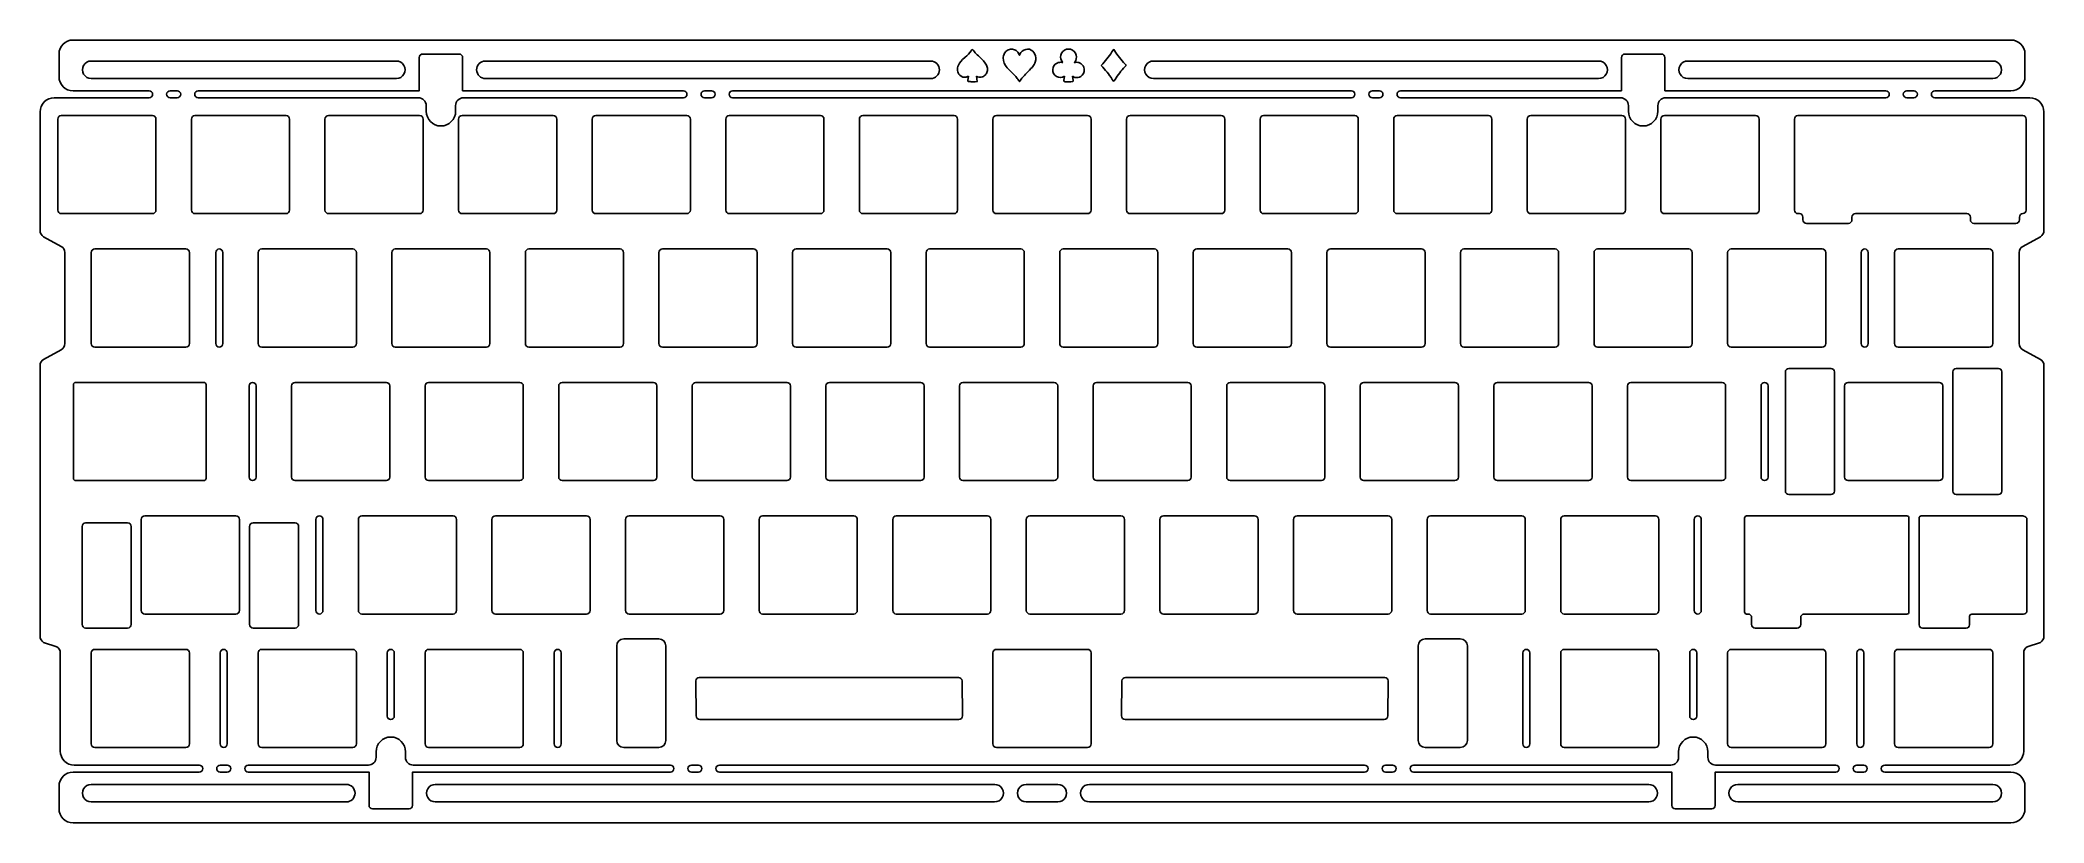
# Model space of a CAD drawing. Header units: millimetres. Extents: x 0 to 286, y -106 to 5.
import ezdxf

# ---------------------------------------------------------------- set-up
doc = ezdxf.new("R2010")
doc.units = ezdxf.units.MM
doc.header["$MEASUREMENT"] = 0

msp = doc.modelspace()

# ---------------------------------------------------------------- linework, layer by layer
for p, q in [((63.5, 2.48), (127, 2.48)), ((132.38, 0.33), (132.28, -0.31)), ((133.53, 0.32), (133.65, -0.42)), ((146.09, 0.3), (146.01, -0.32)), ((147.24, 0.3), (147.33, -0.31)), ((147.54, 2.32), (147.48, 2.24)), ((147.48, 2.24), (147.61, 2.27)), ((151.31, 1.85), (151.54, 2.1)), ((151.54, 1.6), (151.31, 1.85)), ((158.76, 2.48), (222.25, 2.48)), ((63.51, -0.02), (127, -0.02)), ((158.76, -0.02), (222.25, -0.02)), ((4.76, -57.1), (4.76, -43.7)), ((5.06, -43.4), (23.37, -43.4)), ((23.67, -43.7), (23.67, -57.1)), ((23.37, -57.4), (5.06, -57.4)), ((243.06, -76.15), (243.06, -62.75)), ((243.36, -62.45), (266.21, -62.45)), ((266.51, -62.75), (266.51, -76.15)), ((267.95, -77.98), (267.95, -62.74)), ((268.25, -62.44), (282.83, -62.44)), ((282.83, -62.44), (282.83, -62.48)), ((283.33, -62.98), (283.33, -75.98)), ((243.48, -76.45), (243.36, -76.45)), ((243.57, -76.45), (243.48, -76.45)), ((244.07, -77.95), (244.07, -76.95)), ((251.07, -76.95), (251.07, -77.95)), ((266.21, -76.45), (251.57, -76.45)), ((275.15, -76.78), (275.15, -77.98)), ((282.83, -76.48), (275.45, -76.48)), ((83.23, -80), (88.23, -80)), ((197.53, -80), (202.53, -80)), ((244.07, -77.95), (244.07, -77.95)), ((250.57, -78.45), (244.57, -78.45)), ((274.65, -78.48), (268.45, -78.48)), ((82.23, -94.5), (82.23, -81)), ((89.23, -81), (89.23, -94.5)), ((196.53, -94.5), (196.53, -81)), ((203.53, -81), (203.53, -94.5)), ((82.23, -94.5), (82.23, -94.5)), ((88.23, -95.5), (83.23, -95.5)), ((89.23, -94.5), (89.23, -94.5)), ((196.53, -94.5), (196.53, -94.5)), ((202.53, -95.5), (197.53, -95.5)), ((203.53, -94.5), (203.53, -94.5))]:
    msp.add_line(p, q)
for points in [[(263.06, -98.03), (280.87, -98.02, 0.414214), (282.87, -96.02), (282.87, -82, -0.267949), (283.37, -81.13), (285.25, -80.5, 0.267949), (285.75, -79.64), (285.75, -40.96, 0.267949), (285.25, -40.1), (282.73, -38.72, -0.267949), (282.23, -37.85), (282.23, -24.85, -0.267949), (282.73, -23.98), (285.25, -22.6, 0.267949), (285.75, -21.74), (285.75, -4.77, 0.414214), (283.75, -2.77), (270.2, -2.77, -1), (270.2, -1.77), (281.05, -1.77, 0.414214), (283.05, 0.23), (283.05, 3.48, 0.414214), (281.05, 5.48), (4.7, 5.48, 0.414214), (2.7, 3.48), (2.7, 0.23, 0.414214), (4.7, -1.77), (15.55, -1.77, -1), (15.55, -2.77), (2, -2.77, 0.414214), (0, -4.77), (0, -21.74, 0.267949), (0.5, -22.6), (3.03, -23.98, -0.267949), (3.53, -24.85), (3.53, -37.85, -0.267949), (3.03, -38.72), (0.5, -40.1, 0.267949), (0, -40.96), (0, -79.64, 0.267949), (0.5, -80.5), (2.38, -81.13, -0.267949), (2.88, -82), (2.88, -96.02, 0.414214), (4.88, -98.02), (22.69, -98.02, -1), (22.69, -99.02), (4.7, -99.02, 0.414214), (2.7, -101.02), (2.7, -104.27, 0.414214), (4.7, -106.27), (281.05, -106.27, 0.414214), (283.05, -104.27), (283.05, -101.02, 0.414214), (281.05, -99.02), (263.05, -99.03)], [(91.75, -2.77), (60.36, -2.77, 0.414214), (59.26, -3.87), (59.26, -4.69, -1), (55.06, -4.69), (55.06, -3.87, 0.414214), (53.96, -2.77), (22.55, -2.77, -1), (22.55, -1.77), (54.06, -1.77), (54.06, 2.98, -0.414214), (54.56, 3.48), (59.76, 3.48, -0.414214), (60.26, 2.98), (60.26, -1.77), (91.75, -1.77)], [(194, -1.77), (225.5, -1.77), (225.5, 2.98, -0.414214), (226, 3.48), (231.2, 3.48, -0.414214), (231.7, 2.98), (231.7, -1.77), (263.2, -1.77, -1), (263.2, -2.77), (231.8, -2.77, 0.414214), (230.7, -3.87), (230.7, -4.69, -1), (226.5, -4.69), (226.5, -3.87, 0.414214), (225.4, -2.77), (194, -2.77)], [(63.51, -0.02, -0.999783), (63.5, 2.48)], [(127, -0.02, 0.999783), (127, 2.48)], [(158.76, 2.48, 1.000217), (158.76, -0.02)], [(222.25, 2.48, -1.000217), (222.25, -0.02)], [(91.75, -1.77, -1), (91.75, -2.77)], [(98.75, -1.77, 1), (98.75, -2.77)], [(187, -2.77, 1), (187, -1.77)], [(194, -2.77, -1), (194, -1.77)], [(89.88, -99.02), (53.11, -99.02), (53.11, -103.77, -0.414214), (52.61, -104.27), (47.41, -104.27, -0.414214), (46.91, -103.77), (46.91, -99.02), (29.69, -99.02, -1), (29.69, -98.02), (46.81, -98.02, 0.414214), (47.91, -96.92), (47.91, -96.11, -1), (52.11, -96.11), (52.11, -96.92, 0.414214), (53.21, -98.02), (89.88, -98.02)], [(195.87, -98.02), (232.54, -98.02, 0.414214), (233.64, -96.92), (233.64, -96.11, -1), (237.84, -96.11), (237.84, -96.92, 0.414214), (238.94, -98.02), (256.06, -98.02, -1), (256.06, -99.02), (238.88, -99.02), (238.88, -103.77, -0.414214), (238.38, -104.27), (233.18, -104.27, -0.414214), (232.68, -103.77), (232.68, -99.02), (232.64, -99.02), (195.87, -99.02)], [(89.88, -98.02, -1), (89.88, -99.02)], [(96.88, -98.02, 1), (96.88, -99.02)], [(188.87, -99.02, 1), (188.87, -98.02)], [(195.87, -99.02, -1), (195.87, -98.02)], [(263.05, -99.03, -0.996662), (263.06, -98.03)]]:
    msp.add_lwpolyline(points, format="xyb")
for points in [[(50.81, -0.02), (7.29, -0.02, -1.000217), (7.29, 2.48), (50.8, 2.48, -1.000217)], [(278.46, -0.02), (234.95, -0.02, -1.000217), (234.95, 2.48), (278.46, 2.48, -1.000217)], [(18.55, -1.77), (19.55, -1.77, -1), (19.55, -2.77), (18.55, -2.77, -1)], [(95.75, -2.77), (94.75, -2.77, -1), (94.75, -1.77), (95.75, -1.77, -1)], [(191, -2.77), (190, -2.77, -1), (190, -1.77), (191, -1.77, -1)], [(267.2, -2.77), (266.2, -2.77, -1), (266.2, -1.77), (267.2, -1.77, -1)], [(16.03, -19.3), (3.03, -19.3, -0.414214), (2.53, -18.8), (2.53, -5.8, -0.414214), (3.03, -5.3), (16.03, -5.3, -0.414214), (16.53, -5.8), (16.53, -18.8, -0.414214)], [(22.08, -5.3, 0.414214), (21.58, -5.8), (21.58, -18.8, 0.414214), (22.08, -19.3), (35.08, -19.3, 0.414214), (35.58, -18.8), (35.58, -5.8, 0.414214), (35.08, -5.3)], [(54.13, -19.3), (41.13, -19.3, -0.414214), (40.63, -18.8), (40.63, -5.8, -0.414214), (41.13, -5.3), (54.13, -5.3, -0.414214), (54.63, -5.8), (54.63, -18.8, -0.414214)], [(60.18, -5.3), (73.18, -5.3, -0.414214), (73.68, -5.8), (73.68, -18.8, -0.414214), (73.18, -19.3), (60.18, -19.3, -0.414214), (59.68, -18.8), (59.68, -5.8, -0.414214)], [(78.73, -18.8), (78.73, -5.8, -0.414214), (79.23, -5.3), (92.23, -5.3, -0.414214), (92.73, -5.8), (92.73, -18.8, -0.414214), (92.23, -19.3), (79.23, -19.3, -0.414214)], [(98.28, -5.3), (111.28, -5.3, -0.414214), (111.78, -5.8), (111.78, -18.8, -0.414214), (111.28, -19.3), (98.28, -19.3, -0.414214), (97.78, -18.8), (97.78, -5.8, -0.414214)], [(116.83, -18.8, 0.414214), (117.33, -19.3), (130.33, -19.3, 0.414214), (130.83, -18.8), (130.83, -5.8, 0.414214), (130.33, -5.3), (117.33, -5.3, 0.414214), (116.83, -5.8)], [(136.38, -5.3), (149.38, -5.3, -0.414214), (149.88, -5.8), (149.88, -18.8, -0.414214), (149.38, -19.3), (136.38, -19.3, -0.414214), (135.88, -18.8), (135.88, -5.8, -0.414214)], [(168.93, -5.8, 0.414214), (168.43, -5.3), (155.43, -5.3, 0.414214), (154.93, -5.8), (154.93, -18.8, 0.414214), (155.43, -19.3), (168.43, -19.3, 0.414214), (168.93, -18.8)], [(187.48, -19.3), (174.48, -19.3, -0.414214), (173.98, -18.8), (173.98, -5.8, -0.414214), (174.48, -5.3), (187.48, -5.3, -0.414214), (187.98, -5.8), (187.98, -18.8, -0.414214)], [(193.03, -18.8), (193.03, -5.8, -0.414214), (193.53, -5.3), (206.53, -5.3, -0.414214), (207.03, -5.8), (207.03, -18.8, -0.414214), (206.53, -19.3), (193.53, -19.3, -0.414214)], [(226.08, -5.8, 0.414214), (225.58, -5.3), (212.58, -5.3, 0.414214), (212.08, -5.8), (212.08, -18.8, 0.414214), (212.58, -19.3), (225.58, -19.3, 0.414214), (226.08, -18.8)], [(231.63, -5.3, 0.414214), (231.13, -5.8), (231.13, -18.8, 0.414214), (231.63, -19.3), (244.63, -19.3, 0.414214), (245.13, -18.8), (245.13, -5.8, 0.414214), (244.63, -5.3)], [(257.88, -20.69, 0.414214), (258.38, -20.19), (258.38, -19.8, -0.41421), (258.88, -19.3), (274.76, -19.3, -0.41421), (275.26, -19.8), (275.26, -20.19, 0.414214), (275.76, -20.69), (281.76, -20.69, 0.414214), (282.26, -20.19), (282.26, -19.8, -0.41421), (282.76, -19.3, 0.393118), (283.23, -18.8), (283.23, -5.8, 0.414214), (282.73, -5.3), (250.68, -5.3, 0.414214), (250.18, -5.8), (250.18, -18.8, 0.414214), (250.68, -19.3), (250.88, -19.3, -0.241164), (251.23, -19.45, -0.195267), (251.38, -19.8), (251.38, -20.19, 0.414214), (251.88, -20.69)], [(7.29, -37.85), (7.29, -24.85, -0.414214), (7.79, -24.35), (20.79, -24.35, -0.414214), (21.29, -24.85), (21.29, -37.85, -0.414214), (20.79, -38.35), (7.79, -38.35, -0.414214)], [(25.05, -37.85, 1), (26.05, -37.85), (26.05, -24.85, 1), (25.05, -24.85)], [(31.1, -37.85, 0.414214), (31.6, -38.35), (44.6, -38.35, 0.414214), (45.1, -37.85), (45.1, -24.85, 0.414214), (44.6, -24.35), (31.6, -24.35, 0.414214), (31.1, -24.85)], [(50.65, -24.35), (63.65, -24.35, -0.414214), (64.15, -24.85), (64.15, -37.85, -0.414214), (63.65, -38.35), (50.65, -38.35, -0.414214), (50.15, -37.85), (50.15, -24.85, -0.414214)], [(69.7, -24.35, 0.414214), (69.2, -24.85), (69.2, -37.85, 0.414214), (69.7, -38.35), (82.7, -38.35, 0.414214), (83.2, -37.85), (83.2, -24.85, 0.414214), (82.7, -24.35)], [(102.25, -24.85, 0.414214), (101.75, -24.35), (88.75, -24.35, 0.414214), (88.25, -24.85), (88.25, -37.85, 0.414214), (88.75, -38.35), (101.75, -38.35, 0.414214), (102.25, -37.85)], [(107.8, -24.35, 0.414214), (107.3, -24.85), (107.3, -37.85, 0.414214), (107.8, -38.35), (120.8, -38.35, 0.414214), (121.3, -37.85), (121.3, -24.85, 0.414214), (120.8, -24.35)], [(139.85, -38.35, 0.414214), (140.35, -37.85), (140.35, -24.85, 0.414214), (139.85, -24.35), (126.85, -24.35, 0.414214), (126.35, -24.85), (126.35, -37.85, 0.414214), (126.85, -38.35)], [(159.4, -24.85, 0.414214), (158.9, -24.35), (145.9, -24.35, 0.414214), (145.4, -24.85), (145.4, -37.85, 0.414214), (145.9, -38.35), (158.9, -38.35, 0.414214), (159.4, -37.85)], [(177.95, -38.35, 0.414214), (178.45, -37.85), (178.45, -24.85, 0.414214), (177.95, -24.35), (164.95, -24.35, 0.414214), (164.45, -24.85), (164.45, -37.85, 0.414214), (164.95, -38.35)], [(184, -24.35, 0.414214), (183.5, -24.85), (183.5, -37.85, 0.414214), (184, -38.35), (197, -38.35, 0.414214), (197.5, -37.85), (197.5, -24.85, 0.414214), (197, -24.35)], [(216.05, -38.35), (203.05, -38.35, -0.414214), (202.55, -37.85), (202.55, -24.85, -0.414214), (203.05, -24.35), (216.05, -24.35, -0.414214), (216.55, -24.85), (216.55, -37.85, -0.414214)], [(235.1, -38.35, 0.414214), (235.6, -37.85), (235.6, -24.85, 0.414214), (235.1, -24.35), (222.1, -24.35, 0.414214), (221.6, -24.85), (221.6, -37.85, 0.414214), (222.1, -38.35)], [(254.65, -24.85), (254.65, -37.85, -0.414214), (254.15, -38.35), (241.15, -38.35, -0.414214), (240.65, -37.85), (240.65, -24.85, -0.414214), (241.15, -24.35), (254.15, -24.35, -0.414214)], [(260.7, -24.85, 1), (259.7, -24.85), (259.7, -37.85, 1), (260.7, -37.85)], [(264.46, -37.85, 0.414214), (264.96, -38.35), (277.96, -38.35, 0.414214), (278.46, -37.85), (278.46, -24.85, 0.414214), (277.96, -24.35), (264.96, -24.35, 0.414214), (264.46, -24.85)], [(255.88, -41.9, 0.414214), (255.38, -41.4), (249.38, -41.4, 0.414214), (248.88, -41.9), (248.88, -58.9, 0.414214), (249.38, -59.4), (255.38, -59.4, 0.414214), (255.88, -58.9)], [(279.26, -59.4, 0.414214), (279.76, -58.9), (279.76, -41.9, 0.414214), (279.26, -41.4), (273.26, -41.4, 0.414214), (272.76, -41.9), (272.76, -58.9, 0.414214), (273.26, -59.4)], [(30.81, -43.9), (30.81, -56.9, -1), (29.81, -56.9), (29.81, -43.9, -1)], [(35.86, -56.9, 0.414214), (36.36, -57.4), (49.36, -57.4, 0.414214), (49.86, -56.9), (49.86, -43.9, 0.414214), (49.36, -43.4), (36.36, -43.4, 0.414214), (35.86, -43.9)], [(68.41, -57.4), (55.41, -57.4, -0.414214), (54.91, -56.9), (54.91, -43.9, -0.414214), (55.41, -43.4), (68.41, -43.4, -0.414214), (68.91, -43.9), (68.91, -56.9, -0.414214)], [(74.46, -43.4), (87.46, -43.4, -0.414214), (87.96, -43.9), (87.96, -56.9, -0.414214), (87.46, -57.4), (74.46, -57.4, -0.414214), (73.96, -56.9), (73.96, -43.9, -0.414214)], [(93.01, -56.9, 0.414214), (93.51, -57.4), (106.51, -57.4, 0.414214), (107.01, -56.9), (107.01, -43.9, 0.414214), (106.51, -43.4), (93.51, -43.4, 0.414214), (93.01, -43.9)], [(112.56, -43.4, 0.414214), (112.06, -43.9), (112.06, -56.9, 0.414214), (112.56, -57.4), (125.56, -57.4, 0.414214), (126.06, -56.9), (126.06, -43.9, 0.414214), (125.56, -43.4)], [(144.61, -57.4, 0.414214), (145.11, -56.9), (145.11, -43.9, 0.414214), (144.61, -43.4), (131.61, -43.4, 0.414214), (131.11, -43.9), (131.11, -56.9, 0.414214), (131.61, -57.4)], [(150.16, -56.9, 0.414214), (150.66, -57.4), (163.66, -57.4, 0.414214), (164.16, -56.9), (164.16, -43.9, 0.414214), (163.66, -43.4), (150.66, -43.4, 0.414214), (150.16, -43.9)], [(183.21, -43.9), (183.21, -56.9, -0.414214), (182.71, -57.4), (169.71, -57.4, -0.414214), (169.21, -56.9), (169.21, -43.9, -0.414214), (169.71, -43.4), (182.71, -43.4, -0.414214)], [(201.76, -57.4, 0.414214), (202.26, -56.9), (202.26, -43.9, 0.414214), (201.76, -43.4), (188.76, -43.4, 0.414214), (188.26, -43.9), (188.26, -56.9, 0.414214), (188.76, -57.4)], [(207.31, -56.9), (207.31, -43.9, -0.414214), (207.81, -43.4), (220.81, -43.4, -0.414214), (221.31, -43.9), (221.31, -56.9, -0.414214), (220.81, -57.4), (207.81, -57.4, -0.414214)], [(239.86, -57.4, 0.414214), (240.36, -56.9), (240.36, -43.9, 0.414214), (239.86, -43.4), (226.86, -43.4, 0.414214), (226.36, -43.9), (226.36, -56.9, 0.414214), (226.86, -57.4)], [(245.41, -56.9, 1), (246.41, -56.9), (246.41, -43.9, 1), (245.41, -43.9)], [(270.82, -57.4, 0.414214), (271.32, -56.9), (271.32, -43.9, 0.414214), (270.82, -43.4), (257.82, -43.4, 0.414214), (257.32, -43.9), (257.32, -56.9, 0.414214), (257.82, -57.4)], [(14.43, -75.95, 0.414214), (14.93, -76.45), (27.93, -76.45, 0.414214), (28.43, -75.95), (28.43, -62.95, 0.414214), (27.93, -62.45), (14.93, -62.45, 0.414214), (14.43, -62.95)], [(40.34, -62.95, 1), (39.34, -62.95), (39.34, -75.95, 1), (40.34, -75.95)], [(45.89, -62.45), (58.89, -62.45, -0.414214), (59.39, -62.95), (59.39, -75.95, -0.414214), (58.89, -76.45), (45.89, -76.45, -0.414214), (45.39, -75.95), (45.39, -62.95, -0.414214)], [(78.44, -62.95), (78.44, -75.95, -0.414214), (77.94, -76.45), (64.94, -76.45, -0.414214), (64.44, -75.95), (64.44, -62.95, -0.414214), (64.94, -62.45), (77.94, -62.45, -0.414214)], [(83.99, -62.45), (96.99, -62.45, -0.414214), (97.49, -62.95), (97.49, -75.95, -0.414214), (96.99, -76.45), (83.99, -76.45, -0.414214), (83.49, -75.95), (83.49, -62.95, -0.414214)], [(102.54, -75.95), (102.54, -62.95, -0.414214), (103.04, -62.45), (116.04, -62.45, -0.414214), (116.54, -62.95), (116.54, -75.95, -0.414214), (116.04, -76.45), (103.04, -76.45, -0.414214)], [(135.09, -76.45, 0.414214), (135.59, -75.95), (135.59, -62.95, 0.414214), (135.09, -62.45), (122.09, -62.45, 0.414214), (121.59, -62.95), (121.59, -75.95, 0.414214), (122.09, -76.45)], [(140.64, -75.95), (140.64, -62.95, -0.414214), (141.14, -62.45), (154.14, -62.45, -0.414214), (154.64, -62.95), (154.64, -75.95, -0.414214), (154.14, -76.45), (141.14, -76.45, -0.414214)], [(160.19, -62.45), (173.19, -62.45, -0.414214), (173.69, -62.95), (173.69, -75.95, -0.414214), (173.19, -76.45), (160.19, -76.45, -0.414214), (159.69, -75.95), (159.69, -62.95, -0.414214)], [(192.74, -62.95, 0.414214), (192.24, -62.45), (179.24, -62.45, 0.414214), (178.74, -62.95), (178.74, -75.95, 0.414214), (179.24, -76.45), (192.24, -76.45, 0.414214), (192.74, -75.95)], [(198.29, -62.45), (211.29, -62.45, -0.414214), (211.79, -62.95), (211.79, -75.95, -0.414214), (211.29, -76.45), (198.29, -76.45, -0.414214), (197.79, -75.95), (197.79, -62.95, -0.414214)], [(216.84, -75.95), (216.84, -62.95, -0.414214), (217.34, -62.45), (230.34, -62.45, -0.414214), (230.84, -62.95), (230.84, -75.95, -0.414214), (230.34, -76.45), (217.34, -76.45, -0.414214)], [(235.89, -75.95, 1), (236.89, -75.95), (236.89, -62.95, 1), (235.89, -62.95)], [(12.99, -63.95, 0.414214), (12.49, -63.45), (6.49, -63.45, 0.414214), (5.99, -63.95), (5.99, -77.95, 0.414214), (6.49, -78.45), (12.49, -78.45, 0.414214), (12.99, -77.95)], [(29.87, -77.95, 0.414214), (30.37, -78.45), (36.37, -78.45, 0.414214), (36.87, -77.95), (36.87, -63.95, 0.414214), (36.37, -63.45), (30.37, -63.45, 0.414214), (29.87, -63.95)], [(7.79, -81.5), (20.79, -81.5, -0.414214), (21.29, -82), (21.29, -95, -0.414214), (20.79, -95.5), (7.79, -95.5, -0.414214), (7.29, -95), (7.29, -82, -0.414214)], [(25.69, -95, 1), (26.69, -95), (26.69, -82, 1), (25.69, -82)], [(31.1, -95), (31.1, -82, -0.414214), (31.6, -81.5), (44.6, -81.5, -0.414214), (45.1, -82), (45.1, -95, -0.414214), (44.6, -95.5), (31.6, -95.5, -0.414214)], [(49.51, -91.01), (49.51, -82, -1), (50.51, -82), (50.51, -91.01, -1)], [(68.41, -95.5, 0.414214), (68.91, -95), (68.91, -82, 0.414214), (68.41, -81.5), (55.41, -81.5, 0.414214), (54.91, -82), (54.91, -95, 0.414214), (55.41, -95.5)], [(74.32, -82), (74.32, -95, -1), (73.32, -95), (73.32, -82, -1)], [(135.88, -95, 0.414214), (136.38, -95.5), (149.38, -95.5, 0.414214), (149.88, -95), (149.88, -82, 0.414214), (149.38, -81.5), (136.38, -81.5, 0.414214), (135.88, -82)], [(212.43, -82, 1), (211.43, -82), (211.43, -95, 1), (212.43, -95)], [(230.84, -82, 0.414214), (230.34, -81.5), (217.34, -81.5, 0.414214), (216.84, -82), (216.84, -95, 0.414214), (217.34, -95.5), (230.34, -95.5, 0.414214), (230.84, -95)], [(236.24, -82, 1), (235.24, -82), (235.24, -91.01, 1), (236.24, -91.01)], [(241.15, -81.5), (254.15, -81.5, -0.414214), (254.65, -82), (254.65, -95, -0.414214), (254.15, -95.5), (241.15, -95.5, -0.414214), (240.65, -95), (240.65, -82, -0.414214)], [(259.06, -95, 1), (260.06, -95), (260.06, -82, 1), (259.06, -82)], [(278.46, -82, 0.414214), (277.96, -81.5), (264.96, -81.5, 0.414214), (264.46, -82), (264.46, -95, 0.414214), (264.96, -95.5), (277.96, -95.5, 0.414214), (278.46, -95)], [(131.47, -86, 0.414214), (130.97, -85.5), (94.01, -85.5, 0.414214), (93.51, -86), (93.57, -91, 0.414214), (94.07, -91.5), (131.03, -91.5, 0.414214), (131.53, -91)], [(154.78, -85.5), (191.74, -85.5, -0.414214), (192.24, -86), (192.18, -91, -0.414214), (191.68, -91.5), (154.72, -91.5, -0.414214), (154.22, -91), (154.28, -86, -0.414214)], [(25.69, -98.02), (26.69, -98.02, -1), (26.69, -99.02), (25.69, -99.02, -1)], [(92.88, -98.02), (93.88, -98.02, -1), (93.88, -99.02), (92.88, -99.02, -1)], [(192.87, -99.02), (191.87, -99.02, -1), (191.87, -98.02), (192.87, -98.02, -1)], [(260.06, -99.02), (259.06, -99.02, -1), (259.06, -98.02), (260.06, -98.02, -1)], [(43.66, -103.27), (7.29, -103.27, -1.000217), (7.29, -100.77), (43.66, -100.77, -0.999783)], [(136.12, -103.27, 1.000217), (136.13, -100.77), (56.36, -100.77, 1.000217), (56.36, -103.27)], [(140.63, -100.77), (145.13, -100.77, -1.000217), (145.12, -103.27), (140.63, -103.27, -1.000217)], [(149.63, -100.77), (229.39, -100.77, -1.000217), (229.39, -103.27), (149.63, -103.27, -1.000217)], [(278.46, -103.27, 1.000217), (278.46, -100.77), (242.09, -100.77, 1.000217), (242.09, -103.27)]]:
    msp.add_lwpolyline(points, format="xyb", close=True)
for points in [[(187, -1.77), (98.75, -1.77)], [(98.75, -2.77), (187, -2.77)], [(188.87, -98.02), (96.88, -98.02)], [(96.88, -99.02), (188.87, -99.02)]]:
    msp.add_lwpolyline(points)
for centre, radius, start, end in [((132.4, -0.33), 0.125, 171.1397, 266.9461), ((133.77, -0.4), 0.125, 188.5927, 192.393), ((139.84, -0.27), 0.25, 218.5392, 225.9039), ((146.13, -0.34), 0.125, 171.9609, 267.9409), ((147.2, -0.33), 0.125, 273.2823, 8.1698), ((282.83, -62.98), 0.5, 0, 90), ((243.57, -76.95), 0.5, 0.0001, 90), ((251.57, -76.95), 0.5, 90.0002, 179.9995), ((282.83, -75.98), 0.5, 270, 360), ((244.57, -77.95), 0.5, 180.0718, 270), ((250.57, -77.95), 0.5, 270.0001, 359.9999), ((268.45, -77.98), 0.5, 180, 270), ((274.65, -77.98), 0.5, 270, 360)]:
    msp.add_arc(centre, radius, start, end)
for centre, major_axis, ratio, start_param, end_param in [((121.52, 2.64), (11.84, 3.26), 0.343812, 5.679832, 5.855441), ((139.43, 2.55), (1.95, -0.93), 0.805825, 3.253788, 4.083036), ((138.9, 2.43), (0.93, -1.59), 0.789188, 2.938923, 3.759931), ((138.62, 3.7), (0.743, -0.121), 0.623919, 1.433096, 2.218974), ((146.86, 2.93), (-0.453, -0.953), 0.857694, 1.315411, 2.344494), ((149.59, 5.7), (3.78, 5.62), 0.557456, 4.42768, 4.792028), ((151.4, 1.31), (-1.7, -2.85), 0.01004, 3.1475, 3.426354), ((154.33, 3.29), (-1.57, 2.04), 0.204226, 1.076821, 2.052379), ((132.95, 1.68), (2.05, 0.84), 0.700629, 2.473665, 3.424023), ((131.87, 1.7), (-0.08, -1.54), 0.76084, 5.68089, 6.520625), ((133.49, 2.28), (1.49, -1.19), 0.461938, 0.529229, 1.42624), ((139.63, 2.94), (2.37, 0.42), 0.913138, 5.482261, 5.80912), ((145.36, 1.18), (-0.618, -0.979), 0.866453, 3.456993, 4.094582), ((148, 1.37), (0.697, -0.666), 0.876178, 1.112924, 1.913413), ((151.71, 0.32), (-1.82, 2.35), 0.235418, 4.668752, 5.098559)]:
    msp.add_ellipse(centre, major_axis=major_axis, ratio=ratio, start_param=start_param, end_param=end_param)
for points in [[(130.97, 1.91), (131.15, 2.28), (131.38, 2.55), (131.9, 3.02)], [(132.76, 3.92), (132.86, 4.05), (132.95, 4.16), (132.95, 4.16)], [(132.95, 4.16), (132.96, 4.16), (133, 4.12), (133.03, 4.08)], [(133.03, 4.08), (133.33, 3.68), (133.57, 3.42), (134.25, 2.79)], [(138.8, 4.14), (139.02, 4.08), (139.16, 4.01), (139.31, 3.87)], [(139.31, 3.87), (139.44, 3.74), (139.61, 3.48), (139.63, 3.37)], [(139.63, 3.37), (139.66, 3.27), (139.68, 3.29), (139.72, 3.42)], [(139.72, 3.42), (139.78, 3.57), (139.95, 3.81), (140.07, 3.91)], [(140.07, 3.91), (140.34, 4.13), (140.76, 4.23), (141.07, 4.15)], [(141.07, 4.15), (141.8, 3.96), (142.19, 3.12), (141.91, 2.33)], [(145.78, 2.33), (145.57, 2.57), (145.48, 2.97), (145.56, 3.31)], [(145.56, 3.31), (145.66, 3.7), (145.99, 4.04), (146.38, 4.15)], [(146.38, 4.15), (146.53, 4.19), (146.78, 4.19), (146.94, 4.15)], [(146.94, 4.15), (147.34, 4.04), (147.66, 3.72), (147.76, 3.32)], [(153.1, 4.16), (153.1, 4.16), (153.15, 4.08), (153.22, 3.98)], [(132.38, 0.33), (132.29, 0.27), (132.18, 0.22), (132.07, 0.19)], [(134.22, 0.18), (133.98, 0.13), (133.73, 0.19), (133.53, 0.32)], [(134.77, 0.48), (134.59, 0.29), (134.45, 0.22), (134.22, 0.18)], [(135.07, 0.98), (135.02, 0.79), (134.94, 0.64), (134.77, 0.48)], [(135.06, 1.6), (135.1, 1.44), (135.1, 1.12), (135.07, 0.98)], [(138.53, 0.9), (137.94, 1.5), (137.78, 1.67), (137.67, 1.83)], [(139.52, -0.25), (139.28, 0.1), (139.04, 0.38), (138.53, 0.9)], [(140.88, 0.97), (140.31, 0.39), (140.06, 0.1), (139.83, -0.24)], [(141.56, 1.69), (141.48, 1.59), (141.18, 1.27), (140.88, 0.97)], [(144.93, 0.28), (144.2, 0.75), (144.25, 1.8), (145.03, 2.18)], [(146.09, 0.3), (145.76, 0.07), (145.29, 0.05), (144.93, 0.28)], [(145.69, 2.27), (145.78, 2.26), (145.85, 2.25), (145.85, 2.25)], [(145.85, 2.25), (145.85, 2.25), (145.82, 2.29), (145.78, 2.33)], [(147.39, 0.22), (147.33, 0.25), (147.28, 0.27), (147.24, 0.3)], [(147.61, 2.27), (147.87, 2.32), (148.06, 2.3), (148.32, 2.17)], [(148.6, 0.44), (148.36, 0.21), (148.11, 0.11), (147.77, 0.12)], [(148.83, 1.62), (149, 1.22), (148.91, 0.75), (148.6, 0.44)], [(154.69, 1.65), (154.17, 1.1), (153.71, 0.51), (153.3, -0.14)], [(154.69, 2.06), (154.79, 1.96), (154.87, 1.86), (154.87, 1.85)], [(132.96, -0.47), (132.69, -0.47), (132.5, -0.46), (132.4, -0.46)], [(139.65, -0.43), (139.62, -0.4), (139.57, -0.33), (139.52, -0.25)], [(147.21, -0.46), (146.95, -0.47), (146.39, -0.48), (146.12, -0.47)], [(153.09, -0.45), (153.09, -0.45), (153.05, -0.4), (153.02, -0.35)], [(4.76, -43.7), (4.76, -43.53), (4.89, -43.4), (5.06, -43.4)], [(23.37, -43.4), (23.53, -43.4), (23.67, -43.53), (23.67, -43.7)], [(5.06, -57.4), (4.89, -57.4), (4.76, -57.27), (4.76, -57.1)], [(23.67, -57.1), (23.67, -57.27), (23.53, -57.4), (23.37, -57.4)], [(243.06, -62.75), (243.06, -62.58), (243.19, -62.45), (243.36, -62.45)], [(266.21, -62.45), (266.37, -62.45), (266.51, -62.58), (266.51, -62.75)], [(267.95, -62.74), (267.95, -62.58), (268.08, -62.44), (268.25, -62.44)], [(243.36, -76.45), (243.19, -76.45), (243.06, -76.32), (243.06, -76.15)], [(266.51, -76.15), (266.51, -76.32), (266.37, -76.45), (266.21, -76.45)], [(275.45, -76.48), (275.28, -76.48), (275.15, -76.61), (275.15, -76.78)], [(82.23, -81), (82.23, -80.45), (82.67, -80), (83.23, -80)], [(88.23, -80), (88.78, -80), (89.23, -80.45), (89.23, -81)], [(196.53, -81), (196.53, -80.45), (196.97, -80), (197.53, -80)], [(202.53, -80), (203.08, -80), (203.53, -80.45), (203.53, -81)], [(83.23, -95.5), (82.67, -95.5), (82.23, -95.05), (82.23, -94.5)], [(89.23, -94.5), (89.23, -95.05), (88.78, -95.5), (88.23, -95.5)], [(197.53, -95.5), (196.97, -95.5), (196.53, -95.05), (196.53, -94.5)], [(203.53, -94.5), (203.53, -95.05), (203.08, -95.5), (202.53, -95.5)]]:
    msp.add_open_spline(points, degree=3)
at = {"extrusion": (-3.855e-13, -1.2007e-12, -1)}
msp.add_open_spline([(147.77, 0.12), (147.58, 0.13), (147.55, 0.14), (147.39, 0.22)], degree=3, dxfattribs=at)
at = {"extrusion": (1.453e-12, 9.821e-13, -1)}
msp.add_open_spline([(153.02, -0.35), (152.91, -0.16), (152.54, 0.39), (152.35, 0.65)], degree=3, dxfattribs=at)
at = {"extrusion": (3.029e-12, -2.623e-12, -1)}
msp.add_open_spline([(154.87, 1.85), (154.87, 1.84), (154.79, 1.75), (154.69, 1.65)], degree=3, dxfattribs=at)
at = {"extrusion": (-9.02e-14, 1.9673e-12, -1)}
msp.add_open_spline([(133.65, -0.43), (133.65, -0.43), (133.65, -0.44), (133.65, -0.44), (133.65, -0.47), (133.59, -0.47), (132.96, -0.47)], degree=3, knots=[-1.087464, -1.087464, -1.087464, -1.087464, -1, -1, -1, 0, 0, 0, 0], dxfattribs=at)
msp.add_open_spline([(139.83, -0.24), (139.75, -0.36), (139.68, -0.45), (139.67, -0.45), (139.67, -0.45), (139.67, -0.45), (139.67, -0.45)], degree=3, knots=[-1, -1, -1, -1, 0, 0, 0, 0.025965, 0.025965, 0.025965, 0.025965])
at = {"extrusion": (-4.7214e-12, 3.1476e-12, -1)}
msp.add_open_spline([(153.3, -0.14), (153.2, -0.31), (153.1, -0.45), (153.09, -0.45)], degree=3, dxfattribs=at)

doc.saveas('drawing.dxf')
